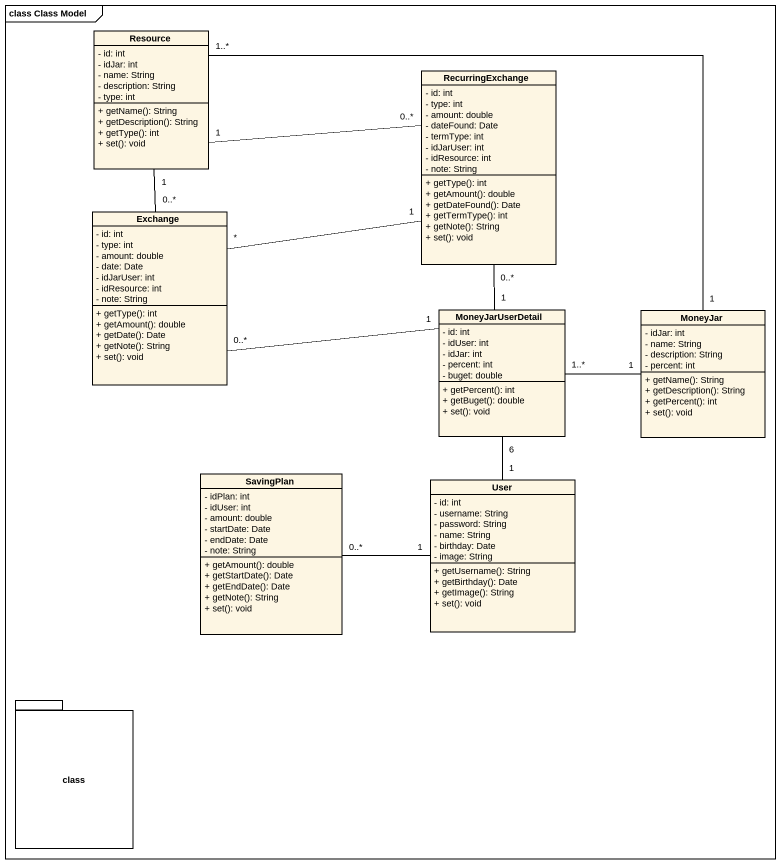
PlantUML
@startuml
mainframe class Class Model
hide circle
hide empty members
skinparam classAttributeIconSize 0
class Resource {
  - id: int
  - idJar: int
  - name: String
  - description: String
  - type: int
  + getName(): String
  + getDescription(): String
  + getType(): int
  + set(): void
}
class RecurringExchange {
  - id: int
  - type: int
  - amount: double
  - dateFound: Date
  - termType: int
  - idJarUser: int
  - idResource: int
  - note: String
  + getType(): int
  + getAmount(): double
  + getDateFound(): Date
  + getTermType(): int
  + getNote(): String
  + set(): void
}
class Exchange {
  - id: int
  - type: int
  - amount: double
  - date: Date
  - idJarUser: int
  - idResource: int
  - note: String
  + getType(): int
  + getAmount(): double
  + getDate(): Date
  + getNote(): String
  + set(): void
}
class MoneyJarUserDetail {
  - id: int
  - idUser: int
  - idJar: int
  - percent: int
  - buget: double
  + getPercent(): int
  + getBuget(): double
  + set(): void
}
class MoneyJar {
  - idJar: int
  - name: String
  - description: String
  - percent: int
  + getName(): String
  + getDescription(): String
  + getPercent(): int
  + set(): void
}
class SavingPlan {
  - idPlan: int
  - idUser: int
  - amount: double
  - startDate: Date
  - endDate: Date
  - note: String
  + getAmount(): double
  + getStartDate(): Date
  + getEndDate(): Date
  + getNote(): String
  + set(): void
}
class User {
  - id: int
  - username: String
  - password: String
  - name: String
  - birthday: Date
  - image: String
  + getUsername(): String
  + getBirthday(): Date
  + getImage(): String
  + set(): void
}
package "class" as class_ {
}
Resource "1..*" -right- "1" MoneyJar
RecurringExchange "0..*" -left- "1" Resource
RecurringExchange "1" -left- "*" Exchange
RecurringExchange "0..*" -- "1" MoneyJarUserDetail
Exchange "0..*" -up- "1" Resource
Exchange "0..*" -right- "1" MoneyJarUserDetail
MoneyJarUserDetail "1..*" -right- "1" MoneyJar
MoneyJarUserDetail "6" -- "1" User
User "1" -left- "0..*" SavingPlan
@enduml
